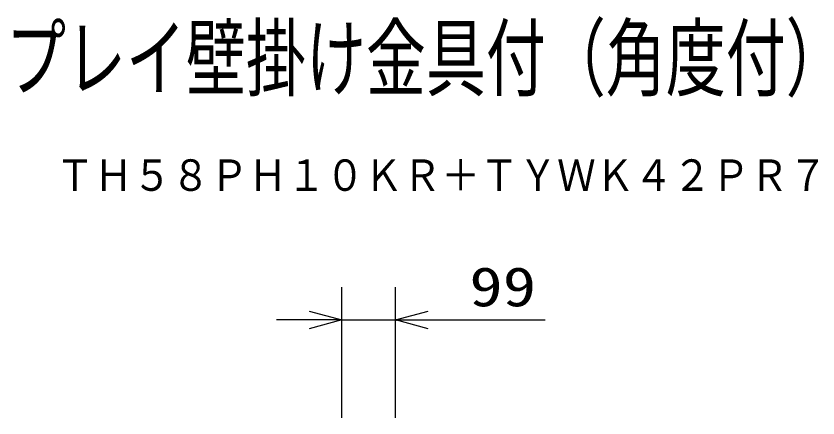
# Model space of a CAD drawing. Units: millimetres, scale not verified. Extents: x -63 to 63, y -57 to 57.
# Drawn here: x 12.88 to 62, y 32.8 to 57.41 of the extents above; entities that cross this region are included whole.
import ezdxf
from ezdxf.enums import TextEntityAlignment as Align

# ---------------------------------------------------------------- set-up
doc = ezdxf.new("R2010")
doc.units = ezdxf.units.MM
doc.header["$LTSCALE"] = 0.190236
doc.header["$PDMODE"] = 32
doc.header["$PDSIZE"] = 0.0951
for name, color, linetype in [('0-0_TOUROKU', 1, 'Continuous'), ('0-2_MOJI1', 3, 'Continuous'), ('0-3_WAKU', 7, 'Continuous')]:
    doc.layers.add(name, color=color, linetype=linetype)
doc.styles.add('ＭＳ ゴシック', font='')
doc.styles.get('ＭＳ ゴシック').set_extended_font_data('MS Gothic')

# ---------------------------------------------------------------- blocks, each defined once
blk = doc.blocks.new('_OPEN30')
at = {"layer": '0-3_WAKU'}
blk.add_line((0, 0), (-1, 0), dxfattribs=at)
blk.add_lwpolyline([(-1, 0.26795), (0, 0), (-1, -0.26795)], dxfattribs=at)

msp = doc.modelspace()

# ---------------------------------------------------------------- linework, layer by layer
at = {"layer": '0-2_MOJI1'}
for p, q in [((32.8291, 32.8047), (32.8291, 40.8047)), ((36.1291, 32.8047), (36.1291, 40.8047)), ((30.8291, 38.8047), (28.8291, 38.8047)), ((32.8291, 38.8047), (36.1291, 38.8047)), ((38.1291, 38.8047), (45.2958, 38.8047))]:
    msp.add_line(p, q, dxfattribs=at)
at = {"layer": '0-3_WAKU'}
msp.add_point((36.1291, 38.8047), dxfattribs=at)

# ---------------------------------------------------------------- block references
at = {"layer": '0-2_MOJI1', "xscale": 2, "yscale": 2}
msp.add_blockref('_OPEN30', (32.8291, 38.8047), dxfattribs=at)
at = {"layer": '0-2_MOJI1', "xscale": 2, "yscale": 2, "rotation": 180}
msp.add_blockref('_OPEN30', (36.1291, 38.8047), dxfattribs=at)

# ---------------------------------------------------------------- texts
at = {"layer": '0-0_TOUROKU', "style": 'ＭＳ ゴシック', "width": 0.9}
msp.add_text('ＴＨ５８ＰＨ１０ＫＲ＋ＴＹＷＫ４２ＰＲ７', height=1.925, dxfattribs=at).set_placement((15.3, 46.13), align=Align.BOTTOM_LEFT)
at = {"layer": '0-2_MOJI1', "color": 2, "style": 'ＭＳ ゴシック', "width": 0.7}
msp.add_text('ハイビジョンプラズマディスプレイ壁掛け金具付（角度付）', height=3.848, dxfattribs=at).set_placement((-35.5001, 51.7599), align=Align.BOTTOM_LEFT)
at = {"layer": '0-2_MOJI1', "style": 'ＭＳ ゴシック', "width": 1.25}
msp.add_text('99', height=2.406, dxfattribs=at).set_placement((40.6455, 38.9143), align=Align.BOTTOM_LEFT)

doc.saveas('drawing.dxf')
